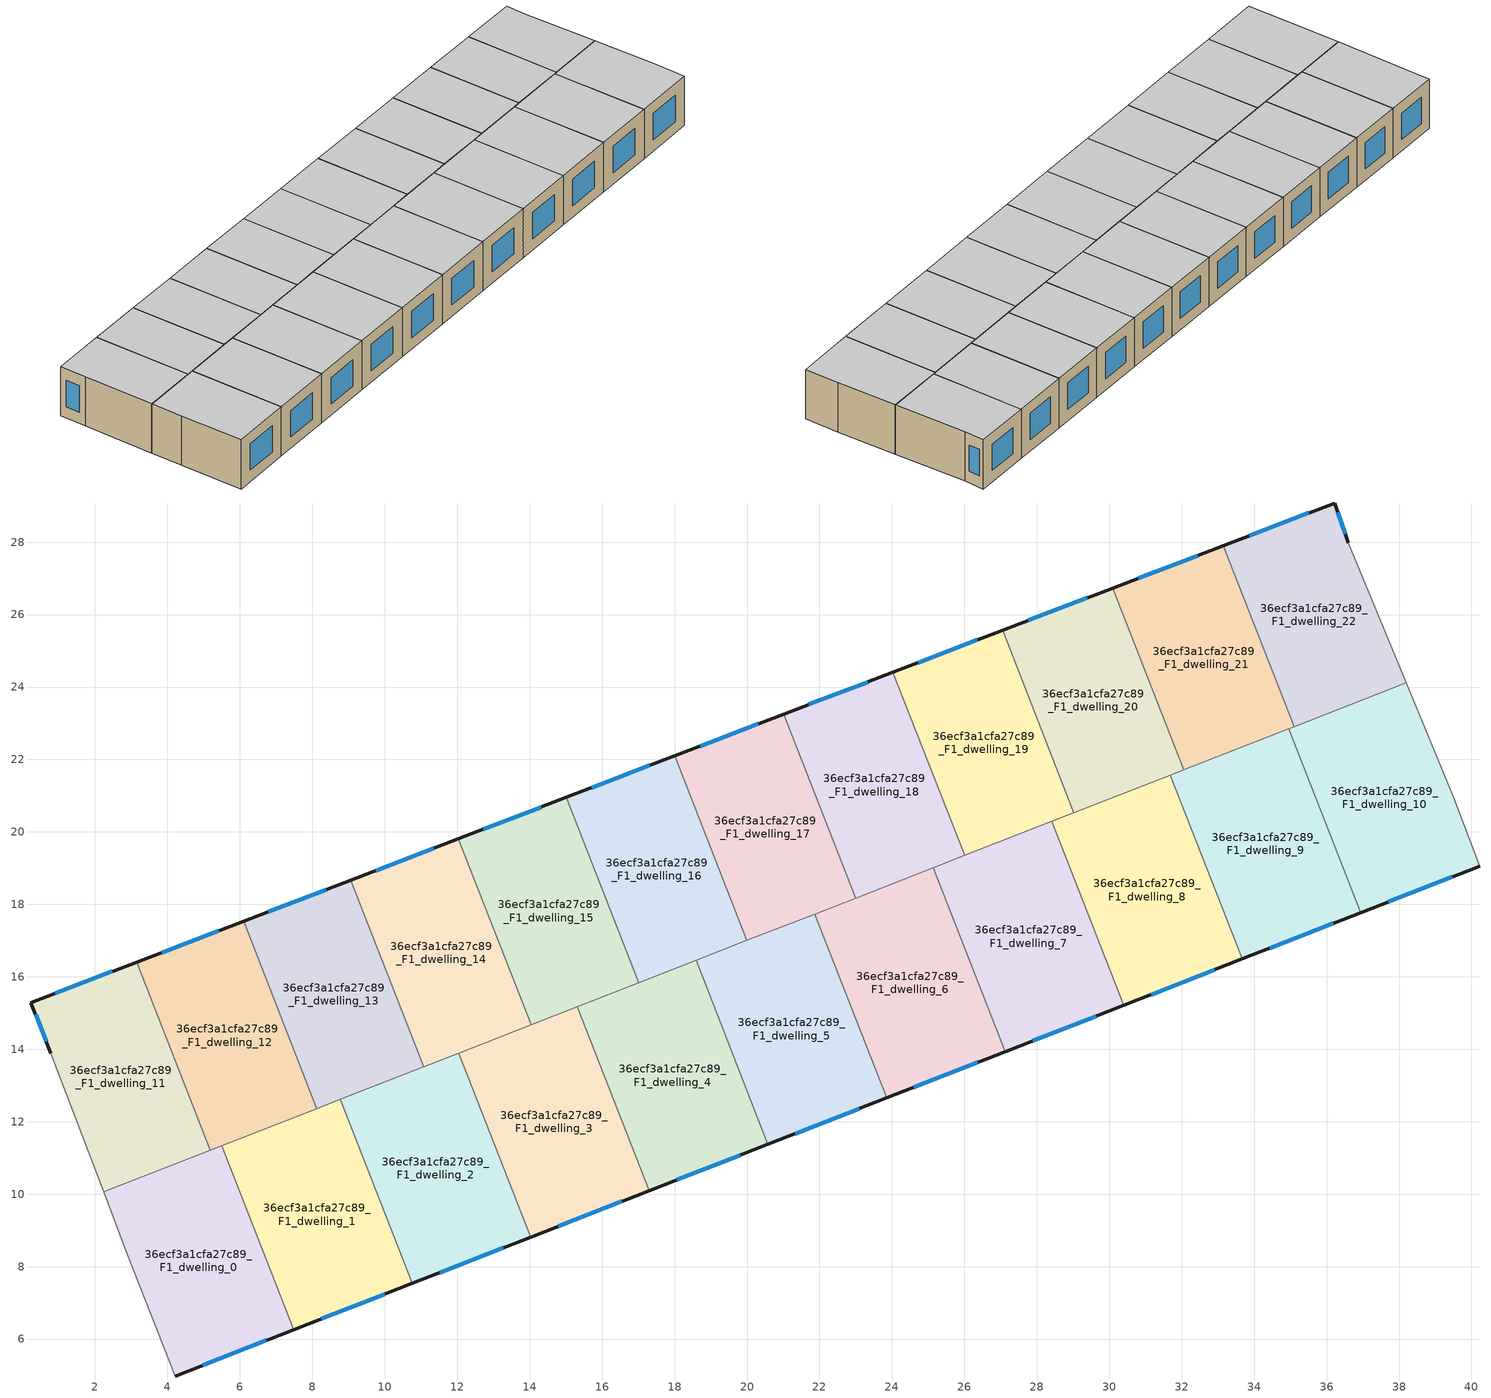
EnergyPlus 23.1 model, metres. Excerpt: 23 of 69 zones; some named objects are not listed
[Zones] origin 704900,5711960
36ecf3a1cfa27c89_F1_dwelling_0
 floor to 36ecf3a1cfa27c89_F0_dwelling_0 (EU_floor_Construction): 5.5,11.34 7.48,6.26 4.21,4.98 2.89,8.34 2.24,10.06 z3
 wall outside (EU_wall_Construction): 4.21,4.98 7.48,6.26 z3:6
 wall to 36ecf3a1cfa27c89_F1_dwelling_1 (EU_wall_Construction): 7.48,6.26 5.5,11.34 z3:6
 wall adiabatic (EU_wall_Construction): 2.24,10.06 2.89,8.34 4.21,4.98 z3:6
 wall to 36ecf3a1cfa27c89_F1_dwelling_11 (EU_wall_Construction): 5.19,11.21 2.24,10.06 z3:6
 wall to 36ecf3a1cfa27c89_F1_dwelling_12 (EU_wall_Construction): 5.5,11.34 5.19,11.21 z3:6
 window (EU_Window_Construction): 4.97,5.28 6.73,5.96 z3.69:5.31
 ceiling to 36ecf3a1cfa27c89_F2_dwelling_0 (EU_floor_Construction): 7.48,6.26 5.5,11.34 2.24,10.06 2.89,8.34 4.21,4.98 z6
36ecf3a1cfa27c89_F1_dwelling_1
 floor to 36ecf3a1cfa27c89_F0_dwelling_1 (EU_floor_Construction): 8.77,12.62 10.76,7.54 7.48,6.26 5.5,11.34 z3
 wall outside (EU_wall_Construction): 7.48,6.26 10.76,7.54 z3:6
 wall to 36ecf3a1cfa27c89_F1_dwelling_2 (EU_wall_Construction): 10.76,7.54 8.77,12.62 z3:6
 wall to 36ecf3a1cfa27c89_F1_dwelling_12 (EU_wall_Construction): 8.13,12.36 5.5,11.34 z3:6
 wall to 36ecf3a1cfa27c89_F1_dwelling_13 (EU_wall_Construction): 8.77,12.62 8.13,12.36 z3:6
 window (EU_Window_Construction): 8.24,6.55 10,7.24 z3.69:5.31
 ceiling to 36ecf3a1cfa27c89_F2_dwelling_1 (EU_floor_Construction): 10.76,7.54 8.77,12.62 5.5,11.34 7.48,6.26 z6
36ecf3a1cfa27c89_F1_dwelling_10
 floor to 36ecf3a1cfa27c89_F0_dwelling_10 (EU_floor_Construction): 38.2,24.12 39.51,20.94 40.22,19.05 36.95,17.77 34.96,22.85 z3
 wall outside (EU_wall_Construction): 36.95,17.77 40.22,19.05 z3:6
 wall adiabatic (EU_wall_Construction): 40.22,19.05 39.51,20.94 38.2,24.12 z3:6
 wall to 36ecf3a1cfa27c89_F1_dwelling_9 (EU_wall_Construction): 34.96,22.85 36.95,17.77 z3:6
 wall to 36ecf3a1cfa27c89_F1_dwelling_22 (EU_wall_Construction): 38.2,24.12 35.1,22.9 z3:6
 wall to 36ecf3a1cfa27c89_F1_dwelling_21 (EU_wall_Construction): 35.1,22.9 34.96,22.85 z3:6
 window (EU_Window_Construction): 37.7,18.07 39.46,18.76 z3.69:5.31
 ceiling to 36ecf3a1cfa27c89_F2_dwelling_10 (EU_floor_Construction): 40.22,19.05 39.51,20.94 38.2,24.12 34.96,22.85 36.95,17.77 z6
36ecf3a1cfa27c89_F1_dwelling_11
 floor to 36ecf3a1cfa27c89_F0_dwelling_11 (EU_floor_Construction): 3.16,16.41 5.19,11.21 2.24,10.06 0.78,13.89 0.23,15.29 z3
 wall outside (EU_wall_Construction): 3.16,16.41 0.23,15.29 0.78,13.89 z3:6
 wall to 36ecf3a1cfa27c89_F1_dwelling_12 (EU_wall_Construction): 5.19,11.21 3.16,16.41 z3:6
 wall adiabatic (EU_wall_Construction): 0.78,13.89 2.24,10.06 z3:6
 window (EU_Window_Construction): 2.48,16.15 0.91,15.55 / 0.36,14.96 0.65,14.22 z3.69:5.31
 ceiling to 36ecf3a1cfa27c89_F2_dwelling_11 (EU_floor_Construction): 5.19,11.21 3.16,16.41 0.23,15.29 0.78,13.89 2.24,10.06 z6
36ecf3a1cfa27c89_F1_dwelling_12
 floor to 36ecf3a1cfa27c89_F0_dwelling_12 (EU_floor_Construction): 6.1,17.54 8.13,12.36 5.19,11.21 3.16,16.41 z3
 wall outside (EU_wall_Construction): 6.1,17.54 3.16,16.41 z3:6
 wall to 36ecf3a1cfa27c89_F1_dwelling_13 (EU_wall_Construction): 8.13,12.36 6.1,17.54 z3:6
 window (EU_Window_Construction): 5.42,17.28 3.84,16.67 z3.69:5.31
 ceiling to 36ecf3a1cfa27c89_F2_dwelling_12 (EU_floor_Construction): 8.13,12.36 6.1,17.54 3.16,16.41 5.19,11.21 z6
36ecf3a1cfa27c89_F1_dwelling_13
 floor to 36ecf3a1cfa27c89_F0_dwelling_13 (EU_floor_Construction): 9.06,18.67 11.08,13.52 8.13,12.36 6.1,17.54 z3
 wall outside (EU_wall_Construction): 9.06,18.67 6.1,17.54 z3:6
 wall to 36ecf3a1cfa27c89_F1_dwelling_14 (EU_wall_Construction): 11.08,13.52 9.06,18.67 z3:6
 wall to 36ecf3a1cfa27c89_F1_dwelling_2 (EU_wall_Construction): 8.77,12.62 11.08,13.52 z3:6
 window (EU_Window_Construction): 8.38,18.41 6.79,17.8 z3.69:5.31
 ceiling to 36ecf3a1cfa27c89_F2_dwelling_13 (EU_floor_Construction): 11.08,13.52 9.06,18.67 6.1,17.54 8.13,12.36 z6
36ecf3a1cfa27c89_F1_dwelling_14
 floor to 36ecf3a1cfa27c89_F0_dwelling_14 (EU_floor_Construction): 12.03,19.81 14.04,14.67 11.08,13.52 9.06,18.67 z3
 wall outside (EU_wall_Construction): 12.03,19.81 9.06,18.67 z3:6
 wall to 36ecf3a1cfa27c89_F1_dwelling_15 (EU_wall_Construction): 14.04,14.67 12.03,19.81 z3:6
 wall to 36ecf3a1cfa27c89_F1_dwelling_3 (EU_wall_Construction): 12.05,13.9 14.04,14.67 z3:6
 wall to 36ecf3a1cfa27c89_F1_dwelling_2 (EU_wall_Construction): 11.08,13.52 12.05,13.89 z3:6
 window (EU_Window_Construction): 11.35,19.55 9.75,18.93 z3.69:5.31
 ceiling to 36ecf3a1cfa27c89_F2_dwelling_14 (EU_floor_Construction): 14.04,14.67 12.03,19.81 9.06,18.67 11.08,13.52 z6
36ecf3a1cfa27c89_F1_dwelling_15
 floor to 36ecf3a1cfa27c89_F0_dwelling_15 (EU_floor_Construction): 15.02,20.95 17.01,15.84 14.04,14.67 12.03,19.81 z3
 wall outside (EU_wall_Construction): 15.02,20.95 12.03,19.81 z3:6
 wall to 36ecf3a1cfa27c89_F1_dwelling_16 (EU_wall_Construction): 17.01,15.84 15.02,20.95 z3:6
 wall to 36ecf3a1cfa27c89_F1_dwelling_4 (EU_wall_Construction): 15.32,15.17 17.01,15.84 z3:6
 wall to 36ecf3a1cfa27c89_F1_dwelling_3 (EU_wall_Construction): 14.04,14.67 15.32,15.17 z3:6
 window (EU_Window_Construction): 14.32,20.69 12.72,20.07 z3.69:5.31
 ceiling to 36ecf3a1cfa27c89_F2_dwelling_15 (EU_floor_Construction): 17.01,15.84 15.02,20.95 12.03,19.81 14.04,14.67 z6
36ecf3a1cfa27c89_F1_dwelling_16
 floor to 36ecf3a1cfa27c89_F0_dwelling_16 (EU_floor_Construction): 18.01,22.1 20,17 17.01,15.84 15.02,20.95 z3
 wall outside (EU_wall_Construction): 18.01,22.1 15.02,20.95 z3:6
 wall to 36ecf3a1cfa27c89_F1_dwelling_17 (EU_wall_Construction): 20,17 18.01,22.1 z3:6
 wall to 36ecf3a1cfa27c89_F1_dwelling_5 (EU_wall_Construction): 18.59,16.45 20,17 z3:6
 wall to 36ecf3a1cfa27c89_F1_dwelling_4 (EU_wall_Construction): 17.01,15.84 18.59,16.45 z3:6
 window (EU_Window_Construction): 17.32,21.83 15.71,21.22 z3.69:5.31
 ceiling to 36ecf3a1cfa27c89_F2_dwelling_16 (EU_floor_Construction): 20,17 18.01,22.1 15.02,20.95 17.01,15.84 z6
36ecf3a1cfa27c89_F1_dwelling_17
 floor to 36ecf3a1cfa27c89_F0_dwelling_17 (EU_floor_Construction): 21.01,23.25 23,18.17 20,17 18.01,22.1 z3
 wall outside (EU_wall_Construction): 21.01,23.25 18.01,22.1 z3:6
 wall to 36ecf3a1cfa27c89_F1_dwelling_18 (EU_wall_Construction): 23,18.17 21.01,23.25 z3:6
 wall to 36ecf3a1cfa27c89_F1_dwelling_6 (EU_wall_Construction): 21.87,17.73 23,18.17 z3:6
 wall to 36ecf3a1cfa27c89_F1_dwelling_5 (EU_wall_Construction): 20,17 21.87,17.73 z3:6
 window (EU_Window_Construction): 20.32,22.98 18.7,22.37 z3.69:5.31
 ceiling to 36ecf3a1cfa27c89_F2_dwelling_17 (EU_floor_Construction): 23,18.17 21.01,23.25 18.01,22.1 20,17 z6
36ecf3a1cfa27c89_F1_dwelling_18
 floor to 36ecf3a1cfa27c89_F0_dwelling_18 (EU_floor_Construction): 24.03,24.41 26.01,19.35 23,18.17 21.01,23.25 z3
 wall outside (EU_wall_Construction): 24.03,24.41 21.01,23.25 z3:6
 wall to 36ecf3a1cfa27c89_F1_dwelling_19 (EU_wall_Construction): 26.01,19.35 24.03,24.41 z3:6
 wall to 36ecf3a1cfa27c89_F1_dwelling_7 (EU_wall_Construction): 25.14,19.01 26.01,19.35 z3:6
 wall to 36ecf3a1cfa27c89_F1_dwelling_6 (EU_wall_Construction): 23,18.17 25.14,19.01 z3:6
 window (EU_Window_Construction): 23.33,24.14 21.71,23.52 z3.69:5.31
 ceiling to 36ecf3a1cfa27c89_F2_dwelling_18 (EU_floor_Construction): 26.01,19.35 24.03,24.41 21.01,23.25 23,18.17 z6
36ecf3a1cfa27c89_F1_dwelling_19
 floor to 36ecf3a1cfa27c89_F0_dwelling_19 (EU_floor_Construction): 27.06,25.57 29.03,20.53 26.01,19.35 24.03,24.41 z3
 wall outside (EU_wall_Construction): 27.06,25.57 24.03,24.41 z3:6
 wall to 36ecf3a1cfa27c89_F1_dwelling_20 (EU_wall_Construction): 29.03,20.53 27.06,25.57 z3:6
 wall to 36ecf3a1cfa27c89_F1_dwelling_8 (EU_wall_Construction): 28.41,20.29 29.03,20.53 z3:6
 wall to 36ecf3a1cfa27c89_F1_dwelling_7 (EU_wall_Construction): 26.01,19.35 28.41,20.29 z3:6
 window (EU_Window_Construction): 26.36,25.3 24.73,24.67 z3.69:5.31
 ceiling to 36ecf3a1cfa27c89_F2_dwelling_19 (EU_floor_Construction): 29.03,20.53 27.06,25.57 24.03,24.41 26.01,19.35 z6
36ecf3a1cfa27c89_F1_dwelling_2
 floor to 36ecf3a1cfa27c89_F0_dwelling_2 (EU_floor_Construction): 12.05,13.89 14.03,8.82 10.76,7.54 8.77,12.62 z3
 wall outside (EU_wall_Construction): 10.76,7.54 14.03,8.82 z3:6
 wall to 36ecf3a1cfa27c89_F1_dwelling_3 (EU_wall_Construction): 14.03,8.82 12.05,13.89 z3:6
 window (EU_Window_Construction): 11.51,7.83 13.27,8.52 z3.69:5.31
 ceiling to 36ecf3a1cfa27c89_F2_dwelling_2 (EU_floor_Construction): 14.03,8.82 12.05,13.89 8.77,12.62 10.76,7.54 z6
36ecf3a1cfa27c89_F1_dwelling_20
 floor to 36ecf3a1cfa27c89_F0_dwelling_20 (EU_floor_Construction): 30.1,26.73 32.06,21.71 29.03,20.53 27.06,25.57 z3
 wall outside (EU_wall_Construction): 30.1,26.73 27.06,25.57 z3:6
 wall to 36ecf3a1cfa27c89_F1_dwelling_21 (EU_wall_Construction): 32.06,21.71 30.1,26.73 z3:6
 wall to 36ecf3a1cfa27c89_F1_dwelling_9 (EU_wall_Construction): 31.69,21.57 32.06,21.71 z3:6
 wall to 36ecf3a1cfa27c89_F1_dwelling_8 (EU_wall_Construction): 29.03,20.53 31.69,21.57 z3:6
 window (EU_Window_Construction): 29.39,26.46 27.76,25.84 z3.69:5.31
 ceiling to 36ecf3a1cfa27c89_F2_dwelling_20 (EU_floor_Construction): 32.06,21.71 30.1,26.73 27.06,25.57 29.03,20.53 z6
36ecf3a1cfa27c89_F1_dwelling_21
 floor to 36ecf3a1cfa27c89_F0_dwelling_21 (EU_floor_Construction): 33.15,27.9 35.1,22.91 32.06,21.71 30.1,26.73 z3
 wall outside (EU_wall_Construction): 33.15,27.9 30.1,26.73 z3:6
 wall to 36ecf3a1cfa27c89_F1_dwelling_22 (EU_wall_Construction): 35.1,22.91 33.15,27.9 z3:6
 wall to 36ecf3a1cfa27c89_F1_dwelling_9 (EU_wall_Construction): 32.06,21.72 34.96,22.85 z3:6
 window (EU_Window_Construction): 32.44,27.63 30.8,27 z3.69:5.31
 ceiling to 36ecf3a1cfa27c89_F2_dwelling_21 (EU_floor_Construction): 35.1,22.91 33.15,27.9 30.1,26.73 32.06,21.71 z6
36ecf3a1cfa27c89_F1_dwelling_22
 floor to 36ecf3a1cfa27c89_F0_dwelling_22 (EU_floor_Construction): 36.6,27.98 38.2,24.12 35.1,22.91 33.15,27.9 36.22,29.08 z3
 wall outside (EU_wall_Construction): 36.6,27.98 36.22,29.08 33.15,27.9 z3:6
 wall adiabatic (EU_wall_Construction): 38.2,24.12 36.6,27.98 z3:6
 window (EU_Window_Construction): 35.51,28.81 33.86,28.17 / 36.52,28.24 36.31,28.83 z3.69:5.31
 ceiling to 36ecf3a1cfa27c89_F2_dwelling_22 (EU_floor_Construction): 38.2,24.12 36.6,27.98 36.22,29.08 33.15,27.9 35.1,22.91 z6
36ecf3a1cfa27c89_F1_dwelling_3
 floor to 36ecf3a1cfa27c89_F0_dwelling_3 (EU_floor_Construction): 15.32,15.17 17.3,10.1 14.03,8.82 12.05,13.89 z3
 wall outside (EU_wall_Construction): 14.03,8.82 17.3,10.1 z3:6
 wall to 36ecf3a1cfa27c89_F1_dwelling_4 (EU_wall_Construction): 17.3,10.1 15.32,15.17 z3:6
 window (EU_Window_Construction): 14.79,9.11 16.55,9.8 z3.69:5.31
 ceiling to 36ecf3a1cfa27c89_F2_dwelling_3 (EU_floor_Construction): 17.3,10.1 15.32,15.17 12.05,13.89 14.03,8.82 z6
36ecf3a1cfa27c89_F1_dwelling_4
 floor to 36ecf3a1cfa27c89_F0_dwelling_4 (EU_floor_Construction): 18.59,16.45 20.58,11.38 17.3,10.1 15.32,15.17 z3
 wall outside (EU_wall_Construction): 17.3,10.1 20.58,11.38 z3:6
 wall to 36ecf3a1cfa27c89_F1_dwelling_5 (EU_wall_Construction): 20.58,11.38 18.59,16.45 z3:6
 window (EU_Window_Construction): 18.06,10.39 19.82,11.08 z3.69:5.31
 ceiling to 36ecf3a1cfa27c89_F2_dwelling_4 (EU_floor_Construction): 20.58,11.38 18.59,16.45 15.32,15.17 17.3,10.1 z6
36ecf3a1cfa27c89_F1_dwelling_5
 floor to 36ecf3a1cfa27c89_F0_dwelling_5 (EU_floor_Construction): 21.87,17.73 23.85,12.66 20.58,11.38 18.59,16.45 z3
 wall outside (EU_wall_Construction): 20.58,11.38 23.85,12.66 z3:6
 wall to 36ecf3a1cfa27c89_F1_dwelling_6 (EU_wall_Construction): 23.85,12.66 21.87,17.73 z3:6
 window (EU_Window_Construction): 21.34,11.67 23.09,12.36 z3.69:5.31
 ceiling to 36ecf3a1cfa27c89_F2_dwelling_5 (EU_floor_Construction): 23.85,12.66 21.87,17.73 18.59,16.45 20.58,11.38 z6
36ecf3a1cfa27c89_F1_dwelling_6
 floor to 36ecf3a1cfa27c89_F0_dwelling_6 (EU_floor_Construction): 25.14,19.01 27.12,13.93 23.85,12.66 21.87,17.73 z3
 wall outside (EU_wall_Construction): 23.85,12.66 27.12,13.93 z3:6
 wall to 36ecf3a1cfa27c89_F1_dwelling_7 (EU_wall_Construction): 27.12,13.93 25.14,19.01 z3:6
 window (EU_Window_Construction): 24.61,12.95 26.37,13.64 z3.69:5.31
 ceiling to 36ecf3a1cfa27c89_F2_dwelling_6 (EU_floor_Construction): 27.12,13.93 25.14,19.01 21.87,17.73 23.85,12.66 z6
36ecf3a1cfa27c89_F1_dwelling_7
 floor to 36ecf3a1cfa27c89_F0_dwelling_7 (EU_floor_Construction): 28.41,20.29 30.4,15.21 27.12,13.93 25.14,19.01 z3
 wall outside (EU_wall_Construction): 27.12,13.93 30.4,15.21 z3:6
 wall to 36ecf3a1cfa27c89_F1_dwelling_8 (EU_wall_Construction): 30.4,15.21 28.41,20.29 z3:6
 window (EU_Window_Construction): 27.88,14.23 29.64,14.92 z3.69:5.31
 ceiling to 36ecf3a1cfa27c89_F2_dwelling_7 (EU_floor_Construction): 30.4,15.21 28.41,20.29 25.14,19.01 27.12,13.93 z6
36ecf3a1cfa27c89_F1_dwelling_8
 floor to 36ecf3a1cfa27c89_F0_dwelling_8 (EU_floor_Construction): 31.69,21.57 33.67,16.49 30.4,15.21 28.41,20.29 z3
 wall outside (EU_wall_Construction): 30.4,15.21 33.67,16.49 z3:6
 wall to 36ecf3a1cfa27c89_F1_dwelling_9 (EU_wall_Construction): 33.67,16.49 31.69,21.57 z3:6
 window (EU_Window_Construction): 31.16,15.51 32.91,16.2 z3.69:5.31
 ceiling to 36ecf3a1cfa27c89_F2_dwelling_8 (EU_floor_Construction): 33.67,16.49 31.69,21.57 28.41,20.29 30.4,15.21 z6
36ecf3a1cfa27c89_F1_dwelling_9
 floor to 36ecf3a1cfa27c89_F0_dwelling_9 (EU_floor_Construction): 34.96,22.85 36.95,17.77 33.67,16.49 31.69,21.57 z3
 wall outside (EU_wall_Construction): 33.67,16.49 36.95,17.77 z3:6
 window (EU_Window_Construction): 34.43,16.79 36.19,17.48 z3.69:5.31
 ceiling to 36ecf3a1cfa27c89_F2_dwelling_9 (EU_floor_Construction): 36.95,17.77 34.96,22.85 31.69,21.57 33.67,16.49 z6
[Building]
EU S2 Campaign: North Axis=0; Terrain=City; Solar Distribution=FullExterior
[Site:Location]
London: Latitude=51.5; Longitude=-0.5; Time Zone=0; Elevation=25
[SizingPeriod:WeatherFileDays]
AnnualSizingPeriod: Begin Month=1; Begin Day of Month=1; End Month=12; End Day of Month=31; Day of Week for Start Day=Monday; Use Weather File Daylight Saving Period=No; Use Weather File Rain and Snow Indicators=No
[MATERIAL]
EU_InternalMass_Material: Roughness=MediumRough; Thickness=0.1; Conductivity=1; Density=1800; Specific Heat=900; Thermal Absorptance=0.9; Solar Absorptance=0.7; Visible Absorptance=0.7
[MATERIAL:NOMASS] Roughness=MediumRough; Thermal Absorptance=0.9; Solar Absorptance=0.7; Visible Absorptance=0.7
Name | Thermal Resistance
EU_wall_NoMass | 0.635353
EU_floor_NoMass | 1.96382
[WINDOWMATERIAL:SIMPLEGLAZINGSYSTEM]
EU_Window_SimpleGlazing: UFactor=2.96269; Solar Heat Gain Coefficient=0.76; Visible Transmittance=0.76
[CONSTRUCTION]
EU_wall_Construction: EU_wall_NoMass
EU_floor_Construction: EU_floor_NoMass
EU_InternalMass_Construction: EU_InternalMass_Material
EU_Window_Construction: EU_Window_SimpleGlazing
[ZONE] Type=1; Multiplier=1; Ceiling Height=autocalculate; Floor Area=autocalculate; Part of Total Floor Area=Yes
Name | Volume
36ecf3a1cfa27c89_F1_dwelling_0 | 57.4893
36ecf3a1cfa27c89_F1_dwelling_1 | 57.4871
36ecf3a1cfa27c89_F1_dwelling_10 | 57.4812
36ecf3a1cfa27c89_F1_dwelling_11 | 52.7073
36ecf3a1cfa27c89_F1_dwelling_12 | 52.7051
36ecf3a1cfa27c89_F1_dwelling_13 | 52.7109
36ecf3a1cfa27c89_F1_dwelling_14 | 52.689
36ecf3a1cfa27c89_F1_dwelling_15 | 52.7161
36ecf3a1cfa27c89_F1_dwelling_16; 36ecf3a1cfa27c89_F1_dwelling_17 | 52.7036
36ecf3a1cfa27c89_F1_dwelling_18 | 52.7175
36ecf3a1cfa27c89_F1_dwelling_19 | 52.7058
36ecf3a1cfa27c89_F1_dwelling_2 | 57.4995
36ecf3a1cfa27c89_F1_dwelling_20 | 52.7095
36ecf3a1cfa27c89_F1_dwelling_21 | 52.7007
36ecf3a1cfa27c89_F1_dwelling_22 | 52.7043
36ecf3a1cfa27c89_F1_dwelling_3; 36ecf3a1cfa27c89_F1_dwelling_7 | 57.4834
36ecf3a1cfa27c89_F1_dwelling_4; 36ecf3a1cfa27c89_F1_dwelling_8 | 57.4907
36ecf3a1cfa27c89_F1_dwelling_5; 36ecf3a1cfa27c89_F1_dwelling_9 | 57.5002
36ecf3a1cfa27c89_F1_dwelling_6 | 57.4761
[INTERNALMASS] Construction=EU_InternalMass_Construction
Name | Zone or ZoneList | Surface Area
36ecf3a1cfa27c89_F1_dwelling_0_EU_InternalMass | 36ecf3a1cfa27c89_F1_dwelling_0 | 19.1634
36ecf3a1cfa27c89_F1_dwelling_1_EU_InternalMass | 36ecf3a1cfa27c89_F1_dwelling_1 | 19.1624
36ecf3a1cfa27c89_F1_dwelling_2_EU_InternalMass | 36ecf3a1cfa27c89_F1_dwelling_2 | 19.1668
36ecf3a1cfa27c89_F1_dwelling_3_EU_InternalMass | 36ecf3a1cfa27c89_F1_dwelling_3 | 19.161
36ecf3a1cfa27c89_F1_dwelling_4_EU_InternalMass | 36ecf3a1cfa27c89_F1_dwelling_4 | 19.1636
36ecf3a1cfa27c89_F1_dwelling_5_EU_InternalMass | 36ecf3a1cfa27c89_F1_dwelling_5 | 19.1668
36ecf3a1cfa27c89_F1_dwelling_6_EU_InternalMass | 36ecf3a1cfa27c89_F1_dwelling_6 | 19.1591
36ecf3a1cfa27c89_F1_dwelling_7_EU_InternalMass | 36ecf3a1cfa27c89_F1_dwelling_7 | 19.161
36ecf3a1cfa27c89_F1_dwelling_8_EU_InternalMass | 36ecf3a1cfa27c89_F1_dwelling_8 | 19.1636
36ecf3a1cfa27c89_F1_dwelling_9_EU_InternalMass | 36ecf3a1cfa27c89_F1_dwelling_9 | 19.1668
36ecf3a1cfa27c89_F1_dwelling_10_EU_InternalMass | 36ecf3a1cfa27c89_F1_dwelling_10 | 19.1605
36ecf3a1cfa27c89_F1_dwelling_11_EU_InternalMass | 36ecf3a1cfa27c89_F1_dwelling_11 | 17.5692
36ecf3a1cfa27c89_F1_dwelling_12_EU_InternalMass | 36ecf3a1cfa27c89_F1_dwelling_12 | 17.5682
36ecf3a1cfa27c89_F1_dwelling_13_EU_InternalMass | 36ecf3a1cfa27c89_F1_dwelling_13 | 17.5702
36ecf3a1cfa27c89_F1_dwelling_14_EU_InternalMass | 36ecf3a1cfa27c89_F1_dwelling_14 | 17.5631
36ecf3a1cfa27c89_F1_dwelling_15_EU_InternalMass | 36ecf3a1cfa27c89_F1_dwelling_15 | 17.5717
36ecf3a1cfa27c89_F1_dwelling_16_EU_InternalMass | 36ecf3a1cfa27c89_F1_dwelling_16 | 17.5676
36ecf3a1cfa27c89_F1_dwelling_17_EU_InternalMass | 36ecf3a1cfa27c89_F1_dwelling_17 | 17.568
36ecf3a1cfa27c89_F1_dwelling_18_EU_InternalMass | 36ecf3a1cfa27c89_F1_dwelling_18 | 17.5725
36ecf3a1cfa27c89_F1_dwelling_19_EU_InternalMass | 36ecf3a1cfa27c89_F1_dwelling_19 | 17.5688
36ecf3a1cfa27c89_F1_dwelling_20_EU_InternalMass | 36ecf3a1cfa27c89_F1_dwelling_20 | 17.5697
36ecf3a1cfa27c89_F1_dwelling_21_EU_InternalMass | 36ecf3a1cfa27c89_F1_dwelling_21 | 17.5669
36ecf3a1cfa27c89_F1_dwelling_22_EU_InternalMass | 36ecf3a1cfa27c89_F1_dwelling_22 | 17.5682
[OTHEREQUIPMENT] Fuel Type=Electricity; Design Level Calculation Method=Watts/Area; Power per Zone Floor Area=1; Fraction Latent=0; Fraction Radiant=0; Fraction Lost=0; Carbon Dioxide Generation Rate=0; EndUse Subcategory=EU_Step8_InternalGains
Name | Zone or ZoneList or Space or SpaceList | Schedule
EU_Step8_InternalGain_36ecf3a1cfa27c89_F1_dwelling_0_f000 | 36ecf3a1cfa27c89_F1_dwelling_0 | EU_Step8_GainSchedule_36ecf3a1cfa27c89_F1_dwelling_0_f000
EU_Step8_InternalGain_36ecf3a1cfa27c89_F1_dwelling_1_f000 | 36ecf3a1cfa27c89_F1_dwelling_1 | EU_Step8_GainSchedule_36ecf3a1cfa27c89_F1_dwelling_1_f000
EU_Step8_InternalGain_36ecf3a1cfa27c89_F1_dwelling_2_f000 | 36ecf3a1cfa27c89_F1_dwelling_2 | EU_Step8_GainSchedule_36ecf3a1cfa27c89_F1_dwelling_2_f000
EU_Step8_InternalGain_36ecf3a1cfa27c89_F1_dwelling_3_f000 | 36ecf3a1cfa27c89_F1_dwelling_3 | EU_Step8_GainSchedule_36ecf3a1cfa27c89_F1_dwelling_3_f000
EU_Step8_InternalGain_36ecf3a1cfa27c89_F1_dwelling_4_f000 | 36ecf3a1cfa27c89_F1_dwelling_4 | EU_Step8_GainSchedule_36ecf3a1cfa27c89_F1_dwelling_4_f000
EU_Step8_InternalGain_36ecf3a1cfa27c89_F1_dwelling_5_f000 | 36ecf3a1cfa27c89_F1_dwelling_5 | EU_Step8_GainSchedule_36ecf3a1cfa27c89_F1_dwelling_5_f000
EU_Step8_InternalGain_36ecf3a1cfa27c89_F1_dwelling_6_f000 | 36ecf3a1cfa27c89_F1_dwelling_6 | EU_Step8_GainSchedule_36ecf3a1cfa27c89_F1_dwelling_6_f000
EU_Step8_InternalGain_36ecf3a1cfa27c89_F1_dwelling_7_f000 | 36ecf3a1cfa27c89_F1_dwelling_7 | EU_Step8_GainSchedule_36ecf3a1cfa27c89_F1_dwelling_7_f000
EU_Step8_InternalGain_36ecf3a1cfa27c89_F1_dwelling_8_f000 | 36ecf3a1cfa27c89_F1_dwelling_8 | EU_Step8_GainSchedule_36ecf3a1cfa27c89_F1_dwelling_8_f000
EU_Step8_InternalGain_36ecf3a1cfa27c89_F1_dwelling_9_f000 | 36ecf3a1cfa27c89_F1_dwelling_9 | EU_Step8_GainSchedule_36ecf3a1cfa27c89_F1_dwelling_9_f000
EU_Step8_InternalGain_36ecf3a1cfa27c89_F1_dwelling_10_f000 | 36ecf3a1cfa27c89_F1_dwelling_10 | EU_Step8_GainSchedule_36ecf3a1cfa27c89_F1_dwelling_10_f000
EU_Step8_InternalGain_36ecf3a1cfa27c89_F1_dwelling_11_f000 | 36ecf3a1cfa27c89_F1_dwelling_11 | EU_Step8_GainSchedule_36ecf3a1cfa27c89_F1_dwelling_11_f000
EU_Step8_InternalGain_36ecf3a1cfa27c89_F1_dwelling_12_f000 | 36ecf3a1cfa27c89_F1_dwelling_12 | EU_Step8_GainSchedule_36ecf3a1cfa27c89_F1_dwelling_12_f000
EU_Step8_InternalGain_36ecf3a1cfa27c89_F1_dwelling_13_f000 | 36ecf3a1cfa27c89_F1_dwelling_13 | EU_Step8_GainSchedule_36ecf3a1cfa27c89_F1_dwelling_13_f000
EU_Step8_InternalGain_36ecf3a1cfa27c89_F1_dwelling_14_f000 | 36ecf3a1cfa27c89_F1_dwelling_14 | EU_Step8_GainSchedule_36ecf3a1cfa27c89_F1_dwelling_14_f000
EU_Step8_InternalGain_36ecf3a1cfa27c89_F1_dwelling_15_f000 | 36ecf3a1cfa27c89_F1_dwelling_15 | EU_Step8_GainSchedule_36ecf3a1cfa27c89_F1_dwelling_15_f000
EU_Step8_InternalGain_36ecf3a1cfa27c89_F1_dwelling_16_f000 | 36ecf3a1cfa27c89_F1_dwelling_16 | EU_Step8_GainSchedule_36ecf3a1cfa27c89_F1_dwelling_16_f000
EU_Step8_InternalGain_36ecf3a1cfa27c89_F1_dwelling_17_f000 | 36ecf3a1cfa27c89_F1_dwelling_17 | EU_Step8_GainSchedule_36ecf3a1cfa27c89_F1_dwelling_17_f000
EU_Step8_InternalGain_36ecf3a1cfa27c89_F1_dwelling_18_f000 | 36ecf3a1cfa27c89_F1_dwelling_18 | EU_Step8_GainSchedule_36ecf3a1cfa27c89_F1_dwelling_18_f000
EU_Step8_InternalGain_36ecf3a1cfa27c89_F1_dwelling_19_f000 | 36ecf3a1cfa27c89_F1_dwelling_19 | EU_Step8_GainSchedule_36ecf3a1cfa27c89_F1_dwelling_19_f000
EU_Step8_InternalGain_36ecf3a1cfa27c89_F1_dwelling_20_f000 | 36ecf3a1cfa27c89_F1_dwelling_20 | EU_Step8_GainSchedule_36ecf3a1cfa27c89_F1_dwelling_20_f000
EU_Step8_InternalGain_36ecf3a1cfa27c89_F1_dwelling_21_f000 | 36ecf3a1cfa27c89_F1_dwelling_21 | EU_Step8_GainSchedule_36ecf3a1cfa27c89_F1_dwelling_21_f000
EU_Step8_InternalGain_36ecf3a1cfa27c89_F1_dwelling_22_f000 | 36ecf3a1cfa27c89_F1_dwelling_22 | EU_Step8_GainSchedule_36ecf3a1cfa27c89_F1_dwelling_22_f000
[ZONEVENTILATION:DESIGNFLOWRATE] Schedule=EU_AlwaysOn; Design Flow Rate Calculation Method=AirChanges/Hour; Air Changes per Hour=0.555504; Ventilation Type=Natural; Fan Pressure Rise=0; Fan Total Efficiency=1; Constant Term Coefficient=1; Temperature Term Coefficient=0; Velocity Term Coefficient=0; Velocity Squared Term Coefficient=0; Minimum Indoor Temperature=-100; Maximum Indoor Temperature=100; Delta Temperature=-100; Minimum Outdoor Temperature=-100; Maximum Outdoor Temperature=100; Maximum Wind Speed=40
Name | Zone or ZoneList or Space or SpaceList
EU_ConstantAir_36ecf3a1cfa27c89_F1_dwelling_0 | 36ecf3a1cfa27c89_F1_dwelling_0
EU_ConstantAir_36ecf3a1cfa27c89_F1_dwelling_1 | 36ecf3a1cfa27c89_F1_dwelling_1
EU_ConstantAir_36ecf3a1cfa27c89_F1_dwelling_2 | 36ecf3a1cfa27c89_F1_dwelling_2
EU_ConstantAir_36ecf3a1cfa27c89_F1_dwelling_3 | 36ecf3a1cfa27c89_F1_dwelling_3
EU_ConstantAir_36ecf3a1cfa27c89_F1_dwelling_4 | 36ecf3a1cfa27c89_F1_dwelling_4
EU_ConstantAir_36ecf3a1cfa27c89_F1_dwelling_5 | 36ecf3a1cfa27c89_F1_dwelling_5
EU_ConstantAir_36ecf3a1cfa27c89_F1_dwelling_6 | 36ecf3a1cfa27c89_F1_dwelling_6
EU_ConstantAir_36ecf3a1cfa27c89_F1_dwelling_7 | 36ecf3a1cfa27c89_F1_dwelling_7
EU_ConstantAir_36ecf3a1cfa27c89_F1_dwelling_8 | 36ecf3a1cfa27c89_F1_dwelling_8
EU_ConstantAir_36ecf3a1cfa27c89_F1_dwelling_9 | 36ecf3a1cfa27c89_F1_dwelling_9
EU_ConstantAir_36ecf3a1cfa27c89_F1_dwelling_10 | 36ecf3a1cfa27c89_F1_dwelling_10
EU_ConstantAir_36ecf3a1cfa27c89_F1_dwelling_11 | 36ecf3a1cfa27c89_F1_dwelling_11
EU_ConstantAir_36ecf3a1cfa27c89_F1_dwelling_12 | 36ecf3a1cfa27c89_F1_dwelling_12
EU_ConstantAir_36ecf3a1cfa27c89_F1_dwelling_13 | 36ecf3a1cfa27c89_F1_dwelling_13
EU_ConstantAir_36ecf3a1cfa27c89_F1_dwelling_14 | 36ecf3a1cfa27c89_F1_dwelling_14
EU_ConstantAir_36ecf3a1cfa27c89_F1_dwelling_15 | 36ecf3a1cfa27c89_F1_dwelling_15
EU_ConstantAir_36ecf3a1cfa27c89_F1_dwelling_16 | 36ecf3a1cfa27c89_F1_dwelling_16
EU_ConstantAir_36ecf3a1cfa27c89_F1_dwelling_17 | 36ecf3a1cfa27c89_F1_dwelling_17
EU_ConstantAir_36ecf3a1cfa27c89_F1_dwelling_18 | 36ecf3a1cfa27c89_F1_dwelling_18
EU_ConstantAir_36ecf3a1cfa27c89_F1_dwelling_19 | 36ecf3a1cfa27c89_F1_dwelling_19
EU_ConstantAir_36ecf3a1cfa27c89_F1_dwelling_20 | 36ecf3a1cfa27c89_F1_dwelling_20
EU_ConstantAir_36ecf3a1cfa27c89_F1_dwelling_21 | 36ecf3a1cfa27c89_F1_dwelling_21
EU_ConstantAir_36ecf3a1cfa27c89_F1_dwelling_22 | 36ecf3a1cfa27c89_F1_dwelling_22
[HVACTEMPLATE:ZONE:IDEALLOADSAIRSYSTEM] System Availability Schedule=EU_AlwaysOn; Maximum Heating Supply Air Temperature=50; Minimum Cooling Supply Air Temperature=13; Maximum Heating Supply Air Humidity Ratio=0.0156; Minimum Cooling Supply Air Humidity Ratio=0.0077; Heating Limit=NoLimit; Cooling Limit=NoLimit; Heating Availability Schedule=EU_AlwaysOn; Cooling Availability Schedule=EU_CoolingOff; Dehumidification Control Type=ConstantSensibleHeatRatio; Cooling Sensible Heat Ratio=0.7; Dehumidification Setpoint=60; Humidification Control Type=None; Humidification Setpoint=30; Outdoor Air Method=None; Outdoor Air Flow Rate per Person=0.00944; Outdoor Air Flow Rate per Zone Floor Area=0; Outdoor Air Flow Rate per Zone=0; Demand Controlled Ventilation Type=None; Outdoor Air Economizer Type=NoEconomizer; Heat Recovery Type=None; Sensible Heat Recovery Effectiveness=0.7; Latent Heat Recovery Effectiveness=0.65
Name | Template Thermostat
36ecf3a1cfa27c89_F1_dwelling_0 | EU_HeatOnly_36ecf3a1cfa27c89_F1_dwelling_0
36ecf3a1cfa27c89_F1_dwelling_1 | EU_HeatOnly_36ecf3a1cfa27c89_F1_dwelling_1
36ecf3a1cfa27c89_F1_dwelling_2 | EU_HeatOnly_36ecf3a1cfa27c89_F1_dwelling_2
36ecf3a1cfa27c89_F1_dwelling_3 | EU_HeatOnly_36ecf3a1cfa27c89_F1_dwelling_3
36ecf3a1cfa27c89_F1_dwelling_4 | EU_HeatOnly_36ecf3a1cfa27c89_F1_dwelling_4
36ecf3a1cfa27c89_F1_dwelling_5 | EU_HeatOnly_36ecf3a1cfa27c89_F1_dwelling_5
36ecf3a1cfa27c89_F1_dwelling_6 | EU_HeatOnly_36ecf3a1cfa27c89_F1_dwelling_6
36ecf3a1cfa27c89_F1_dwelling_7 | EU_HeatOnly_36ecf3a1cfa27c89_F1_dwelling_7
36ecf3a1cfa27c89_F1_dwelling_8 | EU_HeatOnly_36ecf3a1cfa27c89_F1_dwelling_8
36ecf3a1cfa27c89_F1_dwelling_9 | EU_HeatOnly_36ecf3a1cfa27c89_F1_dwelling_9
36ecf3a1cfa27c89_F1_dwelling_10 | EU_HeatOnly_36ecf3a1cfa27c89_F1_dwelling_10
36ecf3a1cfa27c89_F1_dwelling_11 | EU_HeatOnly_36ecf3a1cfa27c89_F1_dwelling_11
36ecf3a1cfa27c89_F1_dwelling_12 | EU_HeatOnly_36ecf3a1cfa27c89_F1_dwelling_12
36ecf3a1cfa27c89_F1_dwelling_13 | EU_HeatOnly_36ecf3a1cfa27c89_F1_dwelling_13
36ecf3a1cfa27c89_F1_dwelling_14 | EU_HeatOnly_36ecf3a1cfa27c89_F1_dwelling_14
36ecf3a1cfa27c89_F1_dwelling_15 | EU_HeatOnly_36ecf3a1cfa27c89_F1_dwelling_15
36ecf3a1cfa27c89_F1_dwelling_16 | EU_HeatOnly_36ecf3a1cfa27c89_F1_dwelling_16
36ecf3a1cfa27c89_F1_dwelling_17 | EU_HeatOnly_36ecf3a1cfa27c89_F1_dwelling_17
36ecf3a1cfa27c89_F1_dwelling_18 | EU_HeatOnly_36ecf3a1cfa27c89_F1_dwelling_18
36ecf3a1cfa27c89_F1_dwelling_19 | EU_HeatOnly_36ecf3a1cfa27c89_F1_dwelling_19
36ecf3a1cfa27c89_F1_dwelling_20 | EU_HeatOnly_36ecf3a1cfa27c89_F1_dwelling_20
36ecf3a1cfa27c89_F1_dwelling_21 | EU_HeatOnly_36ecf3a1cfa27c89_F1_dwelling_21
36ecf3a1cfa27c89_F1_dwelling_22 | EU_HeatOnly_36ecf3a1cfa27c89_F1_dwelling_22
[SIZING:ZONE] Zone Cooling Design Supply Air Temperature Input Method=SupplyAirTemperature; Zone Cooling Design Supply Air Temperature=13; Zone Heating Design Supply Air Temperature Input Method=SupplyAirTemperature; Zone Heating Design Supply Air Temperature=50; Zone Cooling Design Supply Air Humidity Ratio=0.008; Zone Heating Design Supply Air Humidity Ratio=0.008; Cooling Design Air Flow Method=DesignDay; Cooling Design Air Flow Rate=0; Cooling Minimum Air Flow per Zone Floor Area=0.000762; Cooling Minimum Air Flow=0; Cooling Minimum Air Flow Fraction=0.2; Heating Design Air Flow Method=DesignDay; Heating Design Air Flow Rate=0; Heating Maximum Air Flow per Zone Floor Area=0.002032; Heating Maximum Air Flow=0.141576; Heating Maximum Air Flow Fraction=0.3; Account for Dedicated Outdoor Air System=No; Dedicated Outdoor Air System Control Strategy=NeutralSupplyAir; Dedicated Outdoor Air Low Setpoint Temperature for Design=autosize; Dedicated Outdoor Air High Setpoint Temperature for Design=autosize; Zone Load Sizing Method=Sensible Load Only No Latent Load; Zone Latent Cooling Design Supply Air Humidity Ratio Input Method=HumidityRatioDifference; Zone Cooling Design Supply Air Humidity Ratio Difference=0.005; Zone Latent Heating Design Supply Air Humidity Ratio Input Method=HumidityRatioDifference; Zone Humidification Design Supply Air Humidity Ratio Difference=0.005
36ecf3a1cfa27c89_F1_dwelling_0; 36ecf3a1cfa27c89_F1_dwelling_1; 36ecf3a1cfa27c89_F1_dwelling_2; 36ecf3a1cfa27c89_F1_dwelling_3; 36ecf3a1cfa27c89_F1_dwelling_4; 36ecf3a1cfa27c89_F1_dwelling_5; 36ecf3a1cfa27c89_F1_dwelling_6; 36ecf3a1cfa27c89_F1_dwelling_7; 36ecf3a1cfa27c89_F1_dwelling_8; 36ecf3a1cfa27c89_F1_dwelling_9; 36ecf3a1cfa27c89_F1_dwelling_10; 36ecf3a1cfa27c89_F1_dwelling_11; 36ecf3a1cfa27c89_F1_dwelling_12; 36ecf3a1cfa27c89_F1_dwelling_13; 36ecf3a1cfa27c89_F1_dwelling_14; 36ecf3a1cfa27c89_F1_dwelling_15; 36ecf3a1cfa27c89_F1_dwelling_16; 36ecf3a1cfa27c89_F1_dwelling_17; 36ecf3a1cfa27c89_F1_dwelling_18; 36ecf3a1cfa27c89_F1_dwelling_19; 36ecf3a1cfa27c89_F1_dwelling_20; 36ecf3a1cfa27c89_F1_dwelling_21; 36ecf3a1cfa27c89_F1_dwelling_22
[SCHEDULE:CONSTANT]
Name | Hourly Value
EU_AlwaysOn | 1
EU_CoolingOff | 0
[SCHEDULE:FILE] Column Number=1; Rows to Skip at Top=0; Number of Hours of Data=8760; Column Separator=Comma; Interpolate to Timestep=No; Minutes per Item=60; Adjust Schedule for Daylight Savings=Yes
Name | File
EU_Step8_GainSchedule_36ecf3a1cfa27c89_F1_dwelling_0_f000 | ../../schedules/36ecf3a1cfa27c89/36ecf3a1cfa27c89_F1_dwelling_0_f000_gain.csv
EU_Step8_GainSchedule_36ecf3a1cfa27c89_F1_dwelling_1_f000 | ../../schedules/36ecf3a1cfa27c89/36ecf3a1cfa27c89_F1_dwelling_1_f000_gain.csv
EU_Step8_GainSchedule_36ecf3a1cfa27c89_F1_dwelling_2_f000 | ../../schedules/36ecf3a1cfa27c89/36ecf3a1cfa27c89_F1_dwelling_2_f000_gain.csv
EU_Step8_GainSchedule_36ecf3a1cfa27c89_F1_dwelling_3_f000 | ../../schedules/36ecf3a1cfa27c89/36ecf3a1cfa27c89_F1_dwelling_3_f000_gain.csv
EU_Step8_GainSchedule_36ecf3a1cfa27c89_F1_dwelling_4_f000 | ../../schedules/36ecf3a1cfa27c89/36ecf3a1cfa27c89_F1_dwelling_4_f000_gain.csv
EU_Step8_GainSchedule_36ecf3a1cfa27c89_F1_dwelling_5_f000 | ../../schedules/36ecf3a1cfa27c89/36ecf3a1cfa27c89_F1_dwelling_5_f000_gain.csv
EU_Step8_GainSchedule_36ecf3a1cfa27c89_F1_dwelling_6_f000 | ../../schedules/36ecf3a1cfa27c89/36ecf3a1cfa27c89_F1_dwelling_6_f000_gain.csv
EU_Step8_GainSchedule_36ecf3a1cfa27c89_F1_dwelling_7_f000 | ../../schedules/36ecf3a1cfa27c89/36ecf3a1cfa27c89_F1_dwelling_7_f000_gain.csv
EU_Step8_GainSchedule_36ecf3a1cfa27c89_F1_dwelling_8_f000 | ../../schedules/36ecf3a1cfa27c89/36ecf3a1cfa27c89_F1_dwelling_8_f000_gain.csv
EU_Step8_GainSchedule_36ecf3a1cfa27c89_F1_dwelling_9_f000 | ../../schedules/36ecf3a1cfa27c89/36ecf3a1cfa27c89_F1_dwelling_9_f000_gain.csv
EU_Step8_GainSchedule_36ecf3a1cfa27c89_F1_dwelling_10_f000 | ../../schedules/36ecf3a1cfa27c89/36ecf3a1cfa27c89_F1_dwelling_10_f000_gain.csv
EU_Step8_GainSchedule_36ecf3a1cfa27c89_F1_dwelling_11_f000 | ../../schedules/36ecf3a1cfa27c89/36ecf3a1cfa27c89_F1_dwelling_11_f000_gain.csv
EU_Step8_GainSchedule_36ecf3a1cfa27c89_F1_dwelling_12_f000 | ../../schedules/36ecf3a1cfa27c89/36ecf3a1cfa27c89_F1_dwelling_12_f000_gain.csv
EU_Step8_GainSchedule_36ecf3a1cfa27c89_F1_dwelling_13_f000 | ../../schedules/36ecf3a1cfa27c89/36ecf3a1cfa27c89_F1_dwelling_13_f000_gain.csv
EU_Step8_GainSchedule_36ecf3a1cfa27c89_F1_dwelling_14_f000 | ../../schedules/36ecf3a1cfa27c89/36ecf3a1cfa27c89_F1_dwelling_14_f000_gain.csv
EU_Step8_GainSchedule_36ecf3a1cfa27c89_F1_dwelling_15_f000 | ../../schedules/36ecf3a1cfa27c89/36ecf3a1cfa27c89_F1_dwelling_15_f000_gain.csv
EU_Step8_GainSchedule_36ecf3a1cfa27c89_F1_dwelling_16_f000 | ../../schedules/36ecf3a1cfa27c89/36ecf3a1cfa27c89_F1_dwelling_16_f000_gain.csv
EU_Step8_GainSchedule_36ecf3a1cfa27c89_F1_dwelling_17_f000 | ../../schedules/36ecf3a1cfa27c89/36ecf3a1cfa27c89_F1_dwelling_17_f000_gain.csv
EU_Step8_GainSchedule_36ecf3a1cfa27c89_F1_dwelling_18_f000 | ../../schedules/36ecf3a1cfa27c89/36ecf3a1cfa27c89_F1_dwelling_18_f000_gain.csv
EU_Step8_GainSchedule_36ecf3a1cfa27c89_F1_dwelling_19_f000 | ../../schedules/36ecf3a1cfa27c89/36ecf3a1cfa27c89_F1_dwelling_19_f000_gain.csv
EU_Step8_GainSchedule_36ecf3a1cfa27c89_F1_dwelling_20_f000 | ../../schedules/36ecf3a1cfa27c89/36ecf3a1cfa27c89_F1_dwelling_20_f000_gain.csv
EU_Step8_GainSchedule_36ecf3a1cfa27c89_F1_dwelling_21_f000 | ../../schedules/36ecf3a1cfa27c89/36ecf3a1cfa27c89_F1_dwelling_21_f000_gain.csv
EU_Step8_GainSchedule_36ecf3a1cfa27c89_F1_dwelling_22_f000 | ../../schedules/36ecf3a1cfa27c89/36ecf3a1cfa27c89_F1_dwelling_22_f000_gain.csv
